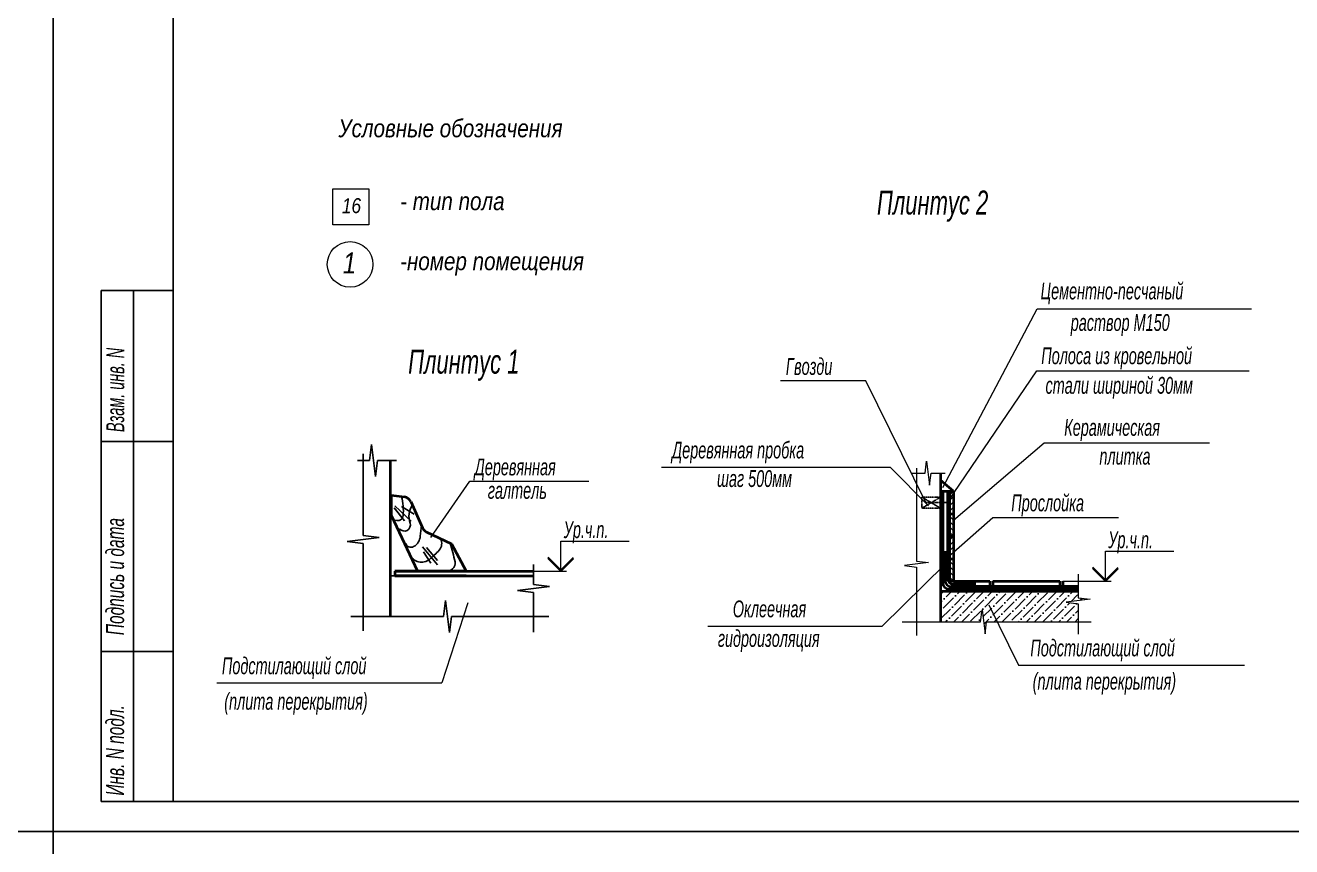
# Model space of a CAD drawing. Header units: millimetres. Extents: x 1582001 to 3303937, y 226471 to 491235.
# Drawn here: x 1833536 to 1854643, y 350400 to 364089 of the extents above; entities that cross this region are included whole.
import ezdxf
from ezdxf.enums import TextEntityAlignment as Align

# ---------------------------------------------------------------- set-up
doc = ezdxf.new("R2010")
doc.units = ezdxf.units.MM
doc.linetypes.add('HIDDEN', pattern=[0.375, 0.25, -0.125])
for name, color, linetype in [('00', 15, 'Continuous'), ('1', 7, 'Continuous'), ('6', 7, 'Continuous'), ('Spezifikazia', 250, 'Continuous'), ('Формуляр', 138, 'Continuous')]:
    doc.layers.add(name, color=color, linetype=linetype)
for name, color, linetype, lineweight in [('Маркировка', 253, 'Continuous', 18), ('Надписи', 7, 'Continuous', 15), ('Стены', 244, 'Continuous', 30), ('Текст', 202, 'Continuous', 15), ('тонкие', 163, 'Continuous', 20)]:
    doc.layers.add(name, color=color, linetype=linetype, lineweight=lineweight)
doc.styles.add('Arial', font='ARIALNI.TTF', dxfattribs={"width": 0.98, "height": 300})
doc.styles.add('STYLE1', font='ARIALNI.TTF', dxfattribs={"height": 300})
doc.styles.add('стиль1', font='ARIALNI.TTF', dxfattribs={"width": 0.98, "height": 300})

# ---------------------------------------------------------------- blocks, each defined once
blk = doc.blocks.new('*X61')
at = {"color": 0, "linetype": 'Continuous'}
for p, q in [((20502, 8834), (20632, 8964)), ((20502, 8658), (20632, 8788)), ((20502, 8481), (20632, 8611)), ((20502, 8304), (20632, 8434)), ((20592, 8218), (20632, 8257))]:
    blk.add_line(p, q, dxfattribs=at)

msp = doc.modelspace()

# ---------------------------------------------------------------- hatches: boundary and pattern name
at = {"layer": '6', "linetype": 'Continuous'}
h = msp.add_hatch(dxfattribs=at)
h.set_pattern_fill('ANSI36', color=0, scale=30, style=0)
h.set_pattern_definition([(45, (930711.82, 111522.88), (50.513941, 185.2177825), [238.125, -47.625, 0, -47.625])])
h.paths.add_polyline_path([(1851085.1, 354148.3), (1851085.1, 354447.7), (1850885.1, 354472.7), (1851285.1, 354522.7), (1851085.1, 354547.7), (1851085.1, 354656.1), (1848792, 354656.1), (1848792, 354148.3), (1849457.3, 354148.3), (1849482.3, 354348.3), (1849532.3, 353948.3), (1849557.3, 354148.3)])

# ---------------------------------------------------------------- linework, layer by layer
at = {"layer": '00', "color": 15, "linetype": 'Continuous'}
for p, q in [((1839165, 356948), (1839165, 355584.4)), ((1839270.5, 356833.6), (1839303.9, 357100.2)), ((1839303.9, 357100.2), (1839370.5, 356566.9)), ((1839070.7, 356833.6), (1839270.5, 356833.6)), ((1839370.5, 356566.9), (1839403.9, 356833.6)), ((1839403.9, 356833.6), (1839721, 356833.6)), ((1839431.6, 355551.1), (1838898.3, 355484.4)), ((1838898.3, 355484.4), (1839165, 355451.1)), ((1839165, 355584.4), (1839431.6, 355551.1)), ((1839165, 355451.1), (1839165, 353999)), ((1842007.9, 355103.7), (1842007.9, 354767.2)), ((1842274.6, 354733.8), (1841741.2, 354667.2)), ((1841741.2, 354667.2), (1842007.9, 354633.8)), ((1842007.9, 354767.2), (1842274.6, 354733.8)), ((1842007.9, 354633.8), (1842007.9, 353977.6)), ((1840503.8, 354234.7), (1840537.1, 354501.3)), ((1840537.1, 354501.3), (1840603.8, 353968)), ((1838960.5, 354234.7), (1840503.8, 354234.7)), ((1840603.8, 353968), (1840637.1, 354234.7)), ((1840637.1, 354234.7), (1842260.5, 354234.7))]:
    msp.add_line(p, q, dxfattribs=at)
at = {"layer": '00', "color": 12, "linetype": 'Continuous'}
for p, q in [((1839697.6, 356082.8), (1839965.9, 355823)), ((1839684.8, 356044.5), (1839855.1, 355831.5)), ((1839804, 356070.1), (1840016.9, 355942.3)), ((1840157.5, 355397), (1840404.4, 355098.8)), ((1840170.2, 355311.8), (1840293.7, 355124.4)), ((1840221.3, 355388.5), (1840404.4, 355167))]:
    msp.add_line(p, q, dxfattribs=at)
at = {"layer": '00', "color": 0, "linetype": 'HIDDEN'}
for p, q in [((1848792, 356226.9), (1848479, 356226.9)), ((1848479, 356226.9), (1848479, 356040.2)), ((1848792, 356226.9), (1848479, 356040.2)), ((1848479, 356226.9), (1848792, 356040.2)), ((1848792, 356133.6), (1848541.2, 356133.6)), ((1848479, 356040.2), (1848792, 356040.2))]:
    msp.add_line(p, q, dxfattribs=at)
at = {"layer": '00', "color": 12, "linetype": 'Continuous'}
for centre, radius, start, end in [((1838893.2, 355997.8), 944.1, 355.07193, 14.59133), ((1840269.7, 355905.1), 339.8, 146.64423, 199.22625), ((1839745.1, 355924.4), 89.1, 244.02598, 355.07193), ((1839854.1, 355760.1), 100.3, 217.22823, 19.22625), ((1842434.3, 355418.6), 2320.5, 171.77803, 176.11288), ((1839963.6, 355481.6), 92, 198.51429, 299.14722), ((1839902.8, 355590.6), 216.8, 299.14722, 356.11288), ((1840305.9, 355454.1), 170.7, 318.77989, 26.929), ((1837740.2, 354528.4), 3022.7, 11.86615, 17.86427), ((1840139.7, 355357.3), 214.9, 205.83453, 308.14747), ((1839529.3, 356134.4), 1203.1, 308.14747, 318.77989), ((1840574.7, 355124), 126.3, 250.32085, 11.86615)]:
    msp.add_arc(centre, radius, start, end, dxfattribs=at)
at = {"layer": '1', "color": 0, "linetype": 'Continuous', "lineweight": 40}
for p, q in [((1839616.8, 356833.6), (1839616.8, 354234.7)), ((1848792, 356623.2), (1848792, 354148.3)), ((1849004.7, 356324.9), (1848792, 356509.2)), ((1848792, 356324.9), (1848939.7, 356324.9)), ((1848827, 356324.9), (1848827, 354794.4)), ((1848907, 356324.9), (1848907, 354874.4)), ((1848939.7, 356324.9), (1848939.7, 354824.9)), ((1848939.7, 356324.9), (1849004.7, 356324.9)), ((1849004.7, 356324.9), (1849004.7, 354824.9)), ((1839635.9, 356259.2), (1839856, 356228.9)), ((1839635.9, 356259.2), (1839635.9, 355924.9)), ((1839959.6, 356151), (1840155.1, 355711.2)), ((1839635.9, 355924.9), (1840073.4, 354992.6)), ((1848939.7, 355949.9), (1849004.7, 355949.9)), ((1840219.6, 355645), (1840637.2, 355446.1)), ((1840637.2, 355446.1), (1840883.5, 354992.6)), ((1848939.7, 355574.9), (1849004.7, 355574.9)), ((1848867, 355324.9), (1848867, 354834.4)), ((1848939.7, 355199.9), (1849004.7, 355199.9)), ((1839694.6, 354992.6), (1842007.9, 354992.6)), ((1839694.6, 354992.6), (1839694.6, 354911.6)), ((1840883.5, 354992.6), (1839694.6, 354992.6)), ((1839694.6, 354911.6), (1842007.9, 354911.6)), ((1840883.5, 354911.6), (1839694.6, 354911.6)), ((1848920.1, 354824.9), (1849610.3, 354824.9)), ((1849610.3, 354824.9), (1849610.3, 354734.4)), ((1849660.3, 354824.9), (1850778.4, 354824.9)), ((1849660.3, 354824.9), (1849660.3, 354734.4)), ((1850778.4, 354824.9), (1850778.4, 354734.4)), ((1850828.4, 354824.9), (1850828.4, 354734.4)), ((1848792, 354656.1), (1851085.1, 354656.1)), ((1851085.1, 354694.4), (1848927, 354694.4)), ((1851085.1, 354734.4), (1848967, 354734.4)), ((1849378.1, 354774.4), (1849007, 354774.4))]:
    msp.add_line(p, q, dxfattribs=at)
at = {"layer": '1', "color": 0, "linetype": 'Continuous'}
for p, q in [((1848907, 356133.6), (1848792, 356133.6)), ((1839616.8, 354911.6), (1842007.9, 354911.6))]:
    msp.add_line(p, q, dxfattribs=at)
at = {"layer": '1', "color": 0, "linetype": 'Continuous', "lineweight": 13}
for p, q in [((1841751.2, 354992.6), (1842554.7, 354992.6)), ((1850828.4, 354824.9), (1851631.9, 354824.9))]:
    msp.add_line(p, q, dxfattribs=at)
at = {"layer": '1', "color": 0, "linetype": 'Continuous', "const_width": 25}
msp.add_lwpolyline([(1848919.8, 356170.3), (1848919.8, 356096.8)], dxfattribs=at)
at = {"layer": '1', "color": 0, "linetype": 'Continuous', "lineweight": 40}
for centre, radius, start, end in [((1839837.8, 356096.8), 133.3, 23.9681, 82.15052), ((1840277, 355765.3), 133.3, 203.9681, 244.53159), ((1848967, 354834.4), 100, 180, 270), ((1849007, 354874.4), 100, 180, 270), ((1848927, 354794.4), 100, 180, 270)]:
    msp.add_arc(centre, radius, start, end, dxfattribs=at)
at = {"layer": 'Spezifikazia', "ltscale": 100}
msp.add_line((1836000.4, 351154.9), (1836000.4, 375954.9), dxfattribs=at)
at = {"layer": 'Маркировка'}
msp.add_lwpolyline([(1838664.2, 361366.2), (1839264.2, 361366.2), (1839264.2, 360766.2), (1838664.2, 360766.2)], close=True, dxfattribs=at)
msp.add_circle((1838949.3, 360105.3), 380, dxfattribs=at)
at = {"layer": 'Стены'}
for p, q in [((1842461, 355006.6), (1842249.7, 355217.9)), ((1842461, 354992.6), (1842249.7, 355203.8)), ((1842461, 355006.6), (1842672.3, 355217.9)), ((1842461, 354992.6), (1842672.3, 355203.8)), ((1851538.2, 354839), (1851326.9, 355050.3)), ((1851538.2, 354824.9), (1851326.9, 355036.2)), ((1851538.2, 354839), (1851749.5, 355050.3)), ((1851538.2, 354824.9), (1851749.5, 355036.2))]:
    msp.add_line(p, q, dxfattribs=at)
at = {"layer": 'Текст'}
for p, q in [((1848826.5, 356385), (1850402, 359363.7)), ((1850402, 359363.7), (1853971.8, 359363.7)), ((1848911.5, 356146.6), (1850396.7, 358329.4)), ((1850396.7, 358329.4), (1853936.1, 358329.4)), ((1847544.8, 358163.1), (1846123.8, 358163.1)), ((1848544.6, 356137.7), (1847544.8, 358163.1)), ((1849004.7, 355842), (1850517.5, 357132.7)), ((1850517.5, 357132.7), (1853274.5, 357132.7)), ((1847956.8, 356717.5), (1844137.1, 356717.5)), ((1840293.6, 355555.2), (1840943.9, 356493.3)), ((1840943.9, 356493.3), (1842927, 356493.3)), ((1849660.2, 355886.7), (1851754.5, 355886.7)), ((1842461, 355492.6), (1843601.4, 355492.6)), ((1842461, 354992.6), (1842461, 355492.6)), ((1851538.2, 355324.9), (1852678.6, 355324.9)), ((1851538.2, 354824.9), (1851538.2, 355324.9)), ((1840909.1, 354464.8), (1840480.9, 353129.9)), ((1847809.8, 354072.2), (1844910, 354072.2)), ((1850087.4, 353427), (1853856, 353427)), ((1836727.7, 353129.9), (1840480.9, 353129.9))]:
    msp.add_line(p, q, dxfattribs=at)
at = {"layer": 'Текст', "linetype": 'Continuous'}
for p, q in [((1848588.3, 356081), (1847956.8, 356717.5)), ((1848911.5, 355227.2), (1849660.2, 355886.7)), ((1848867, 355110.5), (1847809.8, 354072.2)), ((1849597.4, 354428.8), (1850087.4, 353427))]:
    msp.add_line(p, q, dxfattribs=at)
at = {"layer": 'тонкие', "color": 15, "linetype": 'Continuous'}
for p, q in [((1848532.3, 356623.2), (1848557.3, 356823.2)), ((1848557.3, 356823.2), (1848607.3, 356423.2)), ((1848306.7, 356623.2), (1848532.3, 356623.2)), ((1848392.4, 356709), (1848392.4, 355160.7)), ((1848607.3, 356423.2), (1848632.3, 356623.2)), ((1848632.3, 356623.2), (1848870.2, 356623.2)), ((1848592.4, 355135.7), (1848192.4, 355085.7)), ((1848192.4, 355085.7), (1848392.4, 355060.7)), ((1848392.4, 355160.7), (1848592.4, 355135.7)), ((1848392.4, 355060.7), (1848392.4, 353920.4)), ((1851085.1, 354940.2), (1851085.1, 354547.7)), ((1851285.1, 354522.7), (1850885.1, 354472.7)), ((1850885.1, 354472.7), (1851085.1, 354447.7)), ((1851085.1, 354547.7), (1851285.1, 354522.7)), ((1851085.1, 354447.7), (1851085.1, 353942.7)), ((1849457.3, 354148.3), (1849482.3, 354348.3)), ((1849482.3, 354348.3), (1849532.3, 353948.3)), ((1848149.7, 354148.3), (1849457.3, 354148.3)), ((1849532.3, 353948.3), (1849557.3, 354148.3)), ((1849557.3, 354148.3), (1851301.5, 354148.3))]:
    msp.add_line(p, q, dxfattribs=at)
at = {"layer": 'Формуляр'}
for p, q in [((1834800.4, 351154.9), (1834800.4, 359667.1)), ((1836000.4, 359667.1), (1834800.4, 359667.1)), ((1835339.8, 351154.9), (1835339.8, 359667.1)), ((1836000.4, 357154.9), (1834800.4, 357154.9)), ((1836000.4, 353654.9), (1834800.4, 353654.9)), ((1836000.4, 353654.9), (1834800.4, 353654.9)), ((1836000.4, 351154.9), (1834800.4, 351154.9))]:
    msp.add_line(p, q, dxfattribs=at)
at = {"layer": 'Формуляр', "color": 0}
for points in [[(1792000.5, 380354.9), (1834000.4, 380354.9), (1834000.4, 350654.9), (1792000.5, 350654.9)], [(1792000.5, 380354.9), (1834000.4, 380354.9), (1834000.4, 350654.9), (1792000.5, 350654.9)], [(1834000.4, 380354.9), (1876000.3, 380354.9), (1876000.3, 350654.9), (1834000.4, 350654.9)], [(1834000.4, 380354.9), (1876000.3, 380354.9), (1876000.3, 350654.9), (1834000.4, 350654.9)], [(1836000.4, 351154.9), (1836000.4, 379844.8), (1875500.3, 379844.8), (1875500.3, 351154.9)]]:
    msp.add_lwpolyline(points, close=True, dxfattribs=at)
at = {"layer": 'Формуляр'}
for points in [[(1792000.5, 350654.9), (1834000.4, 350654.9), (1834000.4, 320955), (1792000.5, 320955)], [(1834000.4, 350654.9), (1876000.3, 350654.9), (1876000.3, 320955), (1834000.4, 320955)]]:
    msp.add_lwpolyline(points, close=True, dxfattribs=at)

# ---------------------------------------------------------------- block references
at = {"layer": '6', "color": 0, "linetype": 'Continuous', "xscale": 0.5, "yscale": 0.5, "zscale": 0.5}
for p in [(1838688.9, 351840.9), (1838688.9, 351090.9)]:
    msp.add_blockref('*X61', p, dxfattribs=at)
at = {"layer": '6', "color": 0, "linetype": 'Continuous', "xscale": -0.5, "yscale": 0.5, "zscale": 0.5, "rotation": 180}
for p in [(1838688.9, 360059), (1838688.9, 359309)]:
    msp.add_blockref('*X61', p, dxfattribs=at)

# ---------------------------------------------------------------- texts
at = {"layer": 'Spezifikazia', "ltscale": 100, "style": 'STYLE1', "width": 0.8}
for s, p in [('Плинтус 2', (1847731.6, 360936.1)), ('Плинтус 1', (1839917.8, 358283.7))]:
    msp.add_text(s, height=400, dxfattribs=at).set_placement(p)
at = {"layer": 'Маркировка', "style": 'стиль1'}
msp.add_text('16', height=250, dxfattribs=at).set_placement((1838972.2, 361083.3), align=Align.MIDDLE_CENTER)
at = {"layer": 'Маркировка', "style": 'Arial'}
msp.add_text('1', height=350, dxfattribs=at).set_placement((1838939.3, 360128.5), align=Align.MIDDLE)
at = {"layer": 'Надписи', "color": 0, "ltscale": 100, "char_height": 300, "attachment_point": 4, "style": 'STYLE1'}
for s, insert, width in [('Условные обозначения', (1838754.6, 362371.2), 5400), ('\\P- тип пола\\P\\P-номер помещения', (1839783.3, 360863.1), 6491.48)]:
    msp.add_mtext(s, dxfattribs=dict(at, insert=insert, width=width))
at = {"layer": 'Текст', "style": 'STYLE1', "width": 0.75}
for s, p in [('Цементно-песчаный', (1850458.8, 359521.5)), ('раствор М150', (1850960.6, 358995.9)), ('Полоса из кровельной', (1850469.9, 358442)), ('Гвозди', (1846212.6, 358263.4)), ('стали шириной 30мм', (1850540.3, 357948.9)), ('Керамическая ', (1850852.3, 357247.3)), ('Деревянная пробка', (1844315.1, 356870.8)), (' плитка', (1851372.4, 356767.5)), ('Деревянная', (1841025.6, 356589.4)), ('шаг 500мм', (1845064.3, 356395.1)), ('галтель', (1841244.6, 356198.1)), ('Прослойка', (1849970, 355989.7)), ('Ур.ч.п.', (1842508.9, 355542.6)), ('Ур.ч.п.', (1851586.1, 355374.9)), ('Оклеечная', (1845328.3, 354223.1)), ('гидроизоляция', (1845079, 353730.4)), ('Подстилающий слой', (1850288.2, 353572.1)), ('Подстилающий слой', (1836813.3, 353274.9)), ('(плита перекрытия)', (1850327.2, 353018.1)), ('(плита перекрытия)', (1836852.3, 352682.6))]:
    msp.add_text(s, height=280, dxfattribs=at).set_placement(p)
at = {"layer": 'Формуляр', "linetype": 'Continuous', "style": 'STYLE1'}
for s, width, p in [('Взам. инв. N', 0.7, (1835184.4, 357310.4)), ('Подпись и дата', 0.75, (1835181.6, 353924.8)), ('Инв. N подл.', 0.75, (1835181.6, 351251.4))]:
    msp.add_text(s, height=300, rotation=90, dxfattribs=dict(at, width=width)).set_placement(p)

doc.saveas('drawing.dxf')
